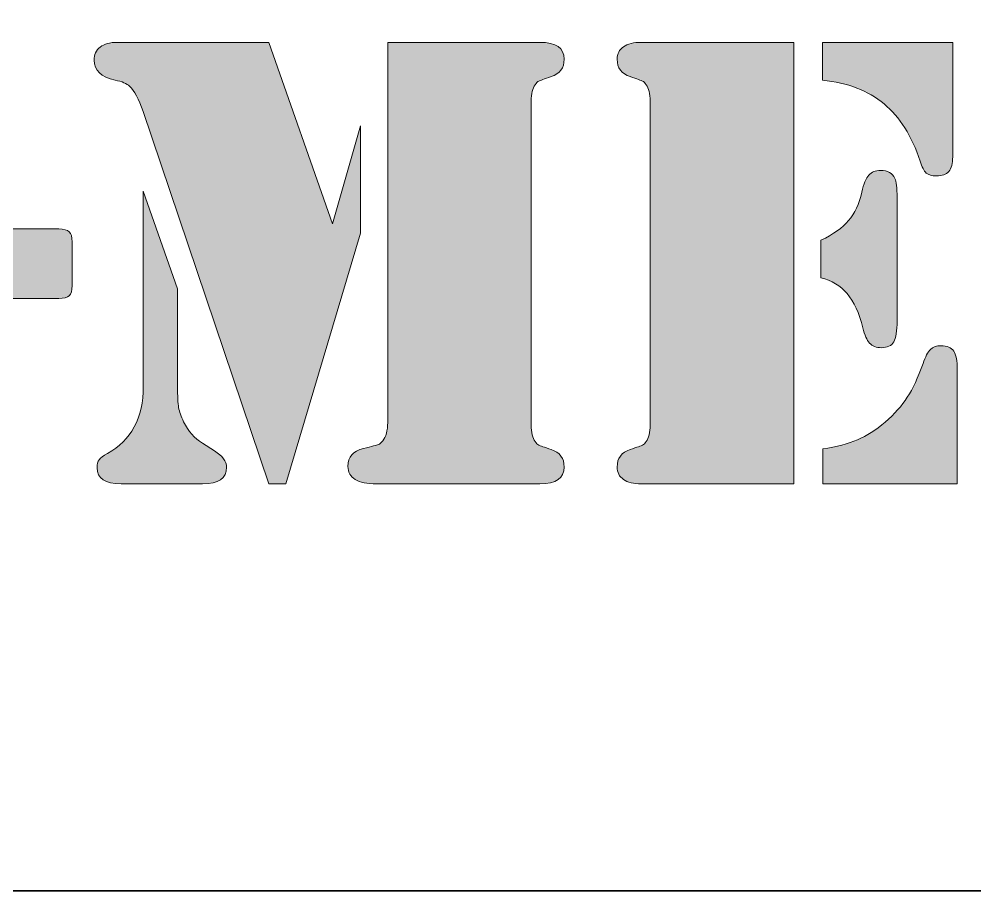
# Model space of a CAD drawing. Header units: inches. Extents: x 5 to 292, y -204 to -7.
# Drawn here: x 88.7 to 113.14, y -203.91 to -181.62 of the extents above; entities that cross this region are included whole.
import ezdxf

# ---------------------------------------------------------------- set-up
doc = ezdxf.new("R2010")
doc.units = ezdxf.units.IN
doc.header["$MEASUREMENT"] = 0
doc.layers.add('Layer 4', color=7, linetype='Continuous')
doc.layers.add('Legend', color=7, linetype='Continuous')

# ---------------------------------------------------------------- blocks, each defined once
blk = doc.blocks.new('block 3')
at = {"layer": 'Legend', "true_color": 0xffffff}
h = blk.add_hatch(color=7, dxfattribs=at)
h.dxf.hatch_style = 2
edge = h.paths.add_edge_path()
edge.add_spline(control_points=[(95.08, -182.214), (95.08, -182.214), (96.709, -186.852), (96.709, -186.852), (96.709, -186.852), (97.428, -184.347), (97.428, -184.347), (97.428, -184.347), (97.428, -187.092), (97.428, -187.092), (97.428, -187.092), (95.518, -193.5), (95.518, -193.5), (95.518, -193.5), (95.08, -193.5), (95.08, -193.5), (95.08, -193.5), (91.872, -183.983), (91.872, -183.983), (91.761, -183.664), (91.646, -183.449), (91.524, -183.338), (91.453, -183.267), (91.329, -183.214), (91.152, -183.181), (90.794, -183.104), (90.615, -182.933), (90.615, -182.669), (90.615, -182.525), (90.666, -182.414), (90.768, -182.334), (90.87, -182.254), (91.017, -182.214), (91.21, -182.214), (91.21, -182.214), (95.08, -182.214), (95.08, -182.214)], knot_values=[0, 0, 0, 0, 1, 1, 1, 2, 2, 2, 3, 3, 3, 4, 4, 4, 5, 5, 5, 6, 6, 6, 7, 7, 7, 8, 8, 8, 9, 9, 9, 10, 10, 10, 11, 11, 11, 12, 12, 12, 12], degree=3, periodic=1)
edge = h.paths.add_edge_path()
edge.add_spline(control_points=[(91.872, -186.017), (91.872, -186.017), (92.748, -188.514), (92.748, -188.514), (92.748, -188.514), (92.748, -191.003), (92.748, -191.003), (92.748, -191.257), (92.758, -191.438), (92.777, -191.549), (92.796, -191.659), (92.839, -191.78), (92.905, -191.912), (93.021, -192.155), (93.181, -192.337), (93.385, -192.458), (93.385, -192.458), (93.691, -192.657), (93.691, -192.657), (93.9, -192.783), (94.005, -192.924), (94.005, -193.078), (94.005, -193.359), (93.798, -193.5), (93.385, -193.5), (93.385, -193.5), (91.309, -193.5), (91.309, -193.5), (90.896, -193.5), (90.689, -193.362), (90.689, -193.087), (90.689, -192.998), (90.707, -192.931), (90.743, -192.884), (90.779, -192.837), (90.849, -192.783), (90.954, -192.723), (91.566, -192.392), (91.872, -191.819), (91.872, -191.003), (91.872, -191.003), (91.872, -186.017), (91.872, -186.017)], knot_values=[0, 0, 0, 0, 1, 1, 1, 2, 2, 2, 3, 3, 3, 4, 4, 4, 5, 5, 5, 6, 6, 6, 7, 7, 7, 8, 8, 8, 9, 9, 9, 10, 10, 10, 11, 11, 11, 12, 12, 12, 13, 13, 13, 14, 14, 14, 14], degree=3, periodic=1)
edge = h.paths.add_edge_path()
edge.add_spline(control_points=[(98.123, -182.214), (98.123, -182.214), (101.794, -182.214), (101.794, -182.214), (101.794, -182.214), (102.017, -182.214), (102.017, -182.214), (102.43, -182.214), (102.637, -182.357), (102.637, -182.644), (102.637, -182.87), (102.527, -183.019), (102.306, -183.09), (102.124, -183.151), (102.018, -183.188), (101.988, -183.202), (101.958, -183.216), (101.926, -183.247), (101.893, -183.297), (101.827, -183.385), (101.794, -183.526), (101.794, -183.719), (101.794, -183.719), (101.794, -191.995), (101.794, -191.995), (101.794, -192.188), (101.827, -192.329), (101.893, -192.417), (101.926, -192.466), (101.958, -192.498), (101.988, -192.512), (102.018, -192.526), (102.124, -192.563), (102.306, -192.624), (102.527, -192.695), (102.637, -192.844), (102.637, -193.07), (102.637, -193.357), (102.43, -193.5), (102.017, -193.5), (102.017, -193.5), (101.794, -193.5), (101.794, -193.5), (101.794, -193.5), (98.114, -193.5), (98.114, -193.5), (98.114, -193.5), (97.841, -193.5), (97.841, -193.5), (97.599, -193.5), (97.416, -193.463), (97.292, -193.388), (97.168, -193.314), (97.106, -193.202), (97.106, -193.054), (97.106, -192.811), (97.238, -192.659), (97.502, -192.599), (97.717, -192.544), (97.844, -192.509), (97.883, -192.495), (97.921, -192.482), (97.96, -192.45), (97.998, -192.4), (98.081, -192.301), (98.123, -192.144), (98.123, -191.929), (98.123, -191.929), (98.123, -182.214), (98.123, -182.214)], knot_values=[0, 0, 0, 0, 1, 1, 1, 2, 2, 2, 3, 3, 3, 4, 4, 4, 5, 5, 5, 6, 6, 6, 7, 7, 7, 8, 8, 8, 9, 9, 9, 10, 10, 10, 11, 11, 11, 12, 12, 12, 13, 13, 13, 14, 14, 14, 15, 15, 15, 16, 16, 16, 17, 17, 17, 18, 18, 18, 19, 19, 19, 20, 20, 20, 21, 21, 21, 22, 22, 22, 23, 23, 23, 23], degree=3, periodic=1)
h = blk.add_hatch(color=7, dxfattribs=at)
h.dxf.hatch_style = 2
edge = h.paths.add_edge_path()
edge.add_spline(control_points=[(108.507, -182.214), (108.507, -182.214), (108.507, -193.5), (108.507, -193.5), (108.507, -193.5), (104.828, -193.5), (104.828, -193.5), (104.828, -193.5), (104.613, -193.5), (104.613, -193.5), (104.415, -193.5), (104.262, -193.463), (104.154, -193.388), (104.047, -193.314), (103.993, -193.208), (103.993, -193.07), (103.993, -192.844), (104.103, -192.695), (104.324, -192.624), (104.506, -192.563), (104.612, -192.526), (104.642, -192.512), (104.672, -192.498), (104.704, -192.466), (104.737, -192.417), (104.803, -192.329), (104.836, -192.188), (104.836, -191.995), (104.836, -191.995), (104.836, -183.719), (104.836, -183.719), (104.836, -183.526), (104.803, -183.385), (104.737, -183.297), (104.704, -183.247), (104.672, -183.216), (104.642, -183.202), (104.612, -183.188), (104.506, -183.151), (104.324, -183.09), (104.103, -183.019), (103.993, -182.87), (103.993, -182.644), (103.993, -182.506), (104.047, -182.4), (104.154, -182.325), (104.262, -182.251), (104.415, -182.214), (104.613, -182.214), (104.613, -182.214), (104.828, -182.214), (104.828, -182.214), (104.828, -182.214), (108.507, -182.214), (108.507, -182.214)], knot_values=[0, 0, 0, 0, 1, 1, 1, 2, 2, 2, 3, 3, 3, 4, 4, 4, 5, 5, 5, 6, 6, 6, 7, 7, 7, 8, 8, 8, 9, 9, 9, 10, 10, 10, 11, 11, 11, 12, 12, 12, 13, 13, 13, 14, 14, 14, 15, 15, 15, 16, 16, 16, 17, 17, 17, 18, 18, 18, 18], degree=3, periodic=1)
edge = h.paths.add_edge_path()
edge.add_spline(control_points=[(109.202, -188.233), (109.202, -188.233), (109.202, -187.274), (109.202, -187.274), (109.522, -187.12), (109.759, -186.952), (109.913, -186.77), (110.067, -186.588), (110.18, -186.345), (110.252, -186.042), (110.296, -185.833), (110.354, -185.688), (110.426, -185.608), (110.497, -185.528), (110.599, -185.488), (110.732, -185.488), (110.908, -185.488), (111.029, -185.557), (111.095, -185.695), (111.134, -185.766), (111.153, -185.929), (111.153, -186.183), (111.153, -186.183), (111.153, -189.333), (111.153, -189.333), (111.153, -189.592), (111.124, -189.771), (111.066, -189.87), (111.009, -189.969), (110.902, -190.019), (110.748, -190.019), (110.621, -190.019), (110.522, -189.98), (110.45, -189.903), (110.379, -189.826), (110.321, -189.697), (110.277, -189.515), (110.183, -189.134), (110.049, -188.842), (109.876, -188.638), (109.702, -188.434), (109.478, -188.299), (109.202, -188.233)], knot_values=[0, 0, 0, 0, 1, 1, 1, 2, 2, 2, 3, 3, 3, 4, 4, 4, 5, 5, 5, 6, 6, 6, 7, 7, 7, 8, 8, 8, 9, 9, 9, 10, 10, 10, 11, 11, 11, 12, 12, 12, 13, 13, 13, 14, 14, 14, 14], degree=3, periodic=1)
edge = h.paths.add_edge_path()
edge.add_spline(control_points=[(109.243, -182.214), (109.243, -182.214), (112.575, -182.214), (112.575, -182.214), (112.575, -182.214), (112.575, -185.141), (112.575, -185.141), (112.575, -185.312), (112.542, -185.436), (112.476, -185.513), (112.41, -185.59), (112.305, -185.629), (112.162, -185.629), (112.041, -185.629), (111.953, -185.604), (111.897, -185.554), (111.842, -185.505), (111.79, -185.403), (111.74, -185.248), (111.531, -184.609), (111.224, -184.121), (110.818, -183.785), (110.413, -183.449), (109.888, -183.247), (109.243, -183.181), (109.243, -183.181), (109.243, -182.214), (109.243, -182.214)], knot_values=[0, 0, 0, 0, 1, 1, 1, 2, 2, 2, 3, 3, 3, 4, 4, 4, 5, 5, 5, 6, 6, 6, 7, 7, 7, 8, 8, 8, 9, 9, 9, 9], degree=3, periodic=1)
edge = h.paths.add_edge_path()
edge.add_spline(control_points=[(109.252, -193.5), (109.252, -193.5), (109.252, -192.607), (109.252, -192.607), (109.61, -192.552), (109.906, -192.475), (110.14, -192.376), (110.375, -192.276), (110.61, -192.125), (110.847, -191.921), (111.084, -191.717), (111.273, -191.506), (111.414, -191.288), (111.554, -191.071), (111.688, -190.782), (111.815, -190.424), (111.875, -190.248), (111.939, -190.128), (112.005, -190.065), (112.071, -190.001), (112.162, -189.969), (112.278, -189.969), (112.432, -189.969), (112.54, -190.015), (112.6, -190.106), (112.661, -190.197), (112.691, -190.355), (112.691, -190.581), (112.691, -190.581), (112.691, -193.5), (112.691, -193.5), (112.691, -193.5), (109.252, -193.5), (109.252, -193.5)], knot_values=[0, 0, 0, 0, 1, 1, 1, 2, 2, 2, 3, 3, 3, 4, 4, 4, 5, 5, 5, 6, 6, 6, 7, 7, 7, 8, 8, 8, 9, 9, 9, 10, 10, 10, 11, 11, 11, 11], degree=3, periodic=1)
h = blk.add_hatch(color=7, dxfattribs=at)
h.dxf.hatch_style = 2
edge = h.paths.add_edge_path()
edge.add_spline(control_points=[(90.053, -187.315), (90.053, -187.315), (90.053, -188.432), (90.053, -188.432), (90.053, -188.558), (90.028, -188.645), (89.978, -188.692), (89.929, -188.739), (89.841, -188.762), (89.714, -188.762), (89.714, -188.762), (86.158, -188.762), (86.158, -188.762), (86.032, -188.762), (85.943, -188.739), (85.894, -188.692), (85.844, -188.645), (85.819, -188.558), (85.819, -188.432), (85.819, -188.432), (85.819, -187.315), (85.819, -187.315), (85.819, -187.189), (85.844, -187.102), (85.894, -187.055), (85.943, -187.008), (86.032, -186.985), (86.158, -186.985), (86.158, -186.985), (89.714, -186.985), (89.714, -186.985), (89.841, -186.985), (89.929, -187.008), (89.978, -187.055), (90.028, -187.102), (90.053, -187.189), (90.053, -187.315)], knot_values=[0, 0, 0, 0, 1, 1, 1, 2, 2, 2, 3, 3, 3, 4, 4, 4, 5, 5, 5, 6, 6, 6, 7, 7, 7, 8, 8, 8, 9, 9, 9, 10, 10, 10, 11, 11, 11, 12, 12, 12, 12], degree=3, periodic=1)
at = {"layer": 'Legend', "lineweight": 0}
for points, knots in [([(95.08, -182.214), (95.08, -182.214), (96.709, -186.852), (96.709, -186.852), (96.709, -186.852), (97.428, -184.347), (97.428, -184.347), (97.428, -184.347), (97.428, -187.092), (97.428, -187.092), (97.428, -187.092), (95.518, -193.5), (95.518, -193.5), (95.518, -193.5), (95.08, -193.5), (95.08, -193.5), (95.08, -193.5), (91.872, -183.983), (91.872, -183.983), (91.761, -183.664), (91.646, -183.449), (91.524, -183.338), (91.453, -183.267), (91.329, -183.214), (91.152, -183.181), (90.794, -183.104), (90.615, -182.933), (90.615, -182.669), (90.615, -182.525), (90.666, -182.414), (90.768, -182.334), (90.87, -182.254), (91.017, -182.214), (91.21, -182.214), (91.21, -182.214), (95.08, -182.214), (95.08, -182.214)], [0, 0, 0, 0, 1, 1, 1, 2, 2, 2, 3, 3, 3, 4, 4, 4, 5, 5, 5, 6, 6, 6, 7, 7, 7, 8, 8, 8, 9, 9, 9, 10, 10, 10, 11, 11, 11, 12, 12, 12, 12]), ([(98.123, -182.214), (98.123, -182.214), (101.794, -182.214), (101.794, -182.214), (101.794, -182.214), (102.017, -182.214), (102.017, -182.214), (102.43, -182.214), (102.637, -182.357), (102.637, -182.644), (102.637, -182.87), (102.527, -183.019), (102.306, -183.09), (102.124, -183.151), (102.018, -183.188), (101.988, -183.202), (101.958, -183.216), (101.926, -183.247), (101.893, -183.297), (101.827, -183.385), (101.794, -183.526), (101.794, -183.719), (101.794, -183.719), (101.794, -191.995), (101.794, -191.995), (101.794, -192.188), (101.827, -192.329), (101.893, -192.417), (101.926, -192.466), (101.958, -192.498), (101.988, -192.512), (102.018, -192.526), (102.124, -192.563), (102.306, -192.624), (102.527, -192.695), (102.637, -192.844), (102.637, -193.07), (102.637, -193.357), (102.43, -193.5), (102.017, -193.5), (102.017, -193.5), (101.794, -193.5), (101.794, -193.5), (101.794, -193.5), (98.114, -193.5), (98.114, -193.5), (98.114, -193.5), (97.841, -193.5), (97.841, -193.5), (97.599, -193.5), (97.416, -193.463), (97.292, -193.388), (97.168, -193.314), (97.106, -193.202), (97.106, -193.054), (97.106, -192.811), (97.238, -192.659), (97.502, -192.599), (97.717, -192.544), (97.844, -192.509), (97.883, -192.495), (97.921, -192.482), (97.96, -192.45), (97.998, -192.4), (98.081, -192.301), (98.123, -192.144), (98.123, -191.929), (98.123, -191.929), (98.123, -182.214), (98.123, -182.214)], [0, 0, 0, 0, 1, 1, 1, 2, 2, 2, 3, 3, 3, 4, 4, 4, 5, 5, 5, 6, 6, 6, 7, 7, 7, 8, 8, 8, 9, 9, 9, 10, 10, 10, 11, 11, 11, 12, 12, 12, 13, 13, 13, 14, 14, 14, 15, 15, 15, 16, 16, 16, 17, 17, 17, 18, 18, 18, 19, 19, 19, 20, 20, 20, 21, 21, 21, 22, 22, 22, 23, 23, 23, 23]), ([(108.507, -182.214), (108.507, -182.214), (108.507, -193.5), (108.507, -193.5), (108.507, -193.5), (104.828, -193.5), (104.828, -193.5), (104.828, -193.5), (104.613, -193.5), (104.613, -193.5), (104.415, -193.5), (104.262, -193.463), (104.154, -193.388), (104.047, -193.314), (103.993, -193.208), (103.993, -193.07), (103.993, -192.844), (104.103, -192.695), (104.324, -192.624), (104.506, -192.563), (104.612, -192.526), (104.642, -192.512), (104.672, -192.498), (104.704, -192.466), (104.737, -192.417), (104.803, -192.329), (104.836, -192.188), (104.836, -191.995), (104.836, -191.995), (104.836, -183.719), (104.836, -183.719), (104.836, -183.526), (104.803, -183.385), (104.737, -183.297), (104.704, -183.247), (104.672, -183.216), (104.642, -183.202), (104.612, -183.188), (104.506, -183.151), (104.324, -183.09), (104.103, -183.019), (103.993, -182.87), (103.993, -182.644), (103.993, -182.506), (104.047, -182.4), (104.154, -182.325), (104.262, -182.251), (104.415, -182.214), (104.613, -182.214), (104.613, -182.214), (104.828, -182.214), (104.828, -182.214), (104.828, -182.214), (108.507, -182.214), (108.507, -182.214)], [0, 0, 0, 0, 1, 1, 1, 2, 2, 2, 3, 3, 3, 4, 4, 4, 5, 5, 5, 6, 6, 6, 7, 7, 7, 8, 8, 8, 9, 9, 9, 10, 10, 10, 11, 11, 11, 12, 12, 12, 13, 13, 13, 14, 14, 14, 15, 15, 15, 16, 16, 16, 17, 17, 17, 18, 18, 18, 18]), ([(109.243, -182.214), (109.243, -182.214), (112.575, -182.214), (112.575, -182.214), (112.575, -182.214), (112.575, -185.141), (112.575, -185.141), (112.575, -185.312), (112.542, -185.436), (112.476, -185.513), (112.41, -185.59), (112.305, -185.629), (112.162, -185.629), (112.041, -185.629), (111.953, -185.604), (111.897, -185.554), (111.842, -185.505), (111.79, -185.403), (111.74, -185.248), (111.531, -184.609), (111.224, -184.121), (110.818, -183.785), (110.413, -183.449), (109.888, -183.247), (109.243, -183.181), (109.243, -183.181), (109.243, -182.214), (109.243, -182.214)], [0, 0, 0, 0, 1, 1, 1, 2, 2, 2, 3, 3, 3, 4, 4, 4, 5, 5, 5, 6, 6, 6, 7, 7, 7, 8, 8, 8, 9, 9, 9, 9]), ([(109.202, -188.233), (109.202, -188.233), (109.202, -187.274), (109.202, -187.274), (109.522, -187.12), (109.759, -186.952), (109.913, -186.77), (110.067, -186.588), (110.18, -186.345), (110.252, -186.042), (110.296, -185.833), (110.354, -185.688), (110.426, -185.608), (110.497, -185.528), (110.599, -185.488), (110.732, -185.488), (110.908, -185.488), (111.029, -185.557), (111.095, -185.695), (111.134, -185.766), (111.153, -185.929), (111.153, -186.183), (111.153, -186.183), (111.153, -189.333), (111.153, -189.333), (111.153, -189.592), (111.124, -189.771), (111.066, -189.87), (111.009, -189.969), (110.902, -190.019), (110.748, -190.019), (110.621, -190.019), (110.522, -189.98), (110.45, -189.903), (110.379, -189.826), (110.321, -189.697), (110.277, -189.515), (110.183, -189.134), (110.049, -188.842), (109.876, -188.638), (109.702, -188.434), (109.478, -188.299), (109.202, -188.233)], [0, 0, 0, 0, 1, 1, 1, 2, 2, 2, 3, 3, 3, 4, 4, 4, 5, 5, 5, 6, 6, 6, 7, 7, 7, 8, 8, 8, 9, 9, 9, 10, 10, 10, 11, 11, 11, 12, 12, 12, 13, 13, 13, 14, 14, 14, 14]), ([(91.872, -186.017), (91.872, -186.017), (92.748, -188.514), (92.748, -188.514), (92.748, -188.514), (92.748, -191.003), (92.748, -191.003), (92.748, -191.257), (92.758, -191.438), (92.777, -191.549), (92.796, -191.659), (92.839, -191.78), (92.905, -191.912), (93.021, -192.155), (93.181, -192.337), (93.385, -192.458), (93.385, -192.458), (93.691, -192.657), (93.691, -192.657), (93.9, -192.783), (94.005, -192.924), (94.005, -193.078), (94.005, -193.359), (93.798, -193.5), (93.385, -193.5), (93.385, -193.5), (91.309, -193.5), (91.309, -193.5), (90.896, -193.5), (90.689, -193.362), (90.689, -193.087), (90.689, -192.998), (90.707, -192.931), (90.743, -192.884), (90.779, -192.837), (90.849, -192.783), (90.954, -192.723), (91.566, -192.392), (91.872, -191.819), (91.872, -191.003), (91.872, -191.003), (91.872, -186.017), (91.872, -186.017)], [0, 0, 0, 0, 1, 1, 1, 2, 2, 2, 3, 3, 3, 4, 4, 4, 5, 5, 5, 6, 6, 6, 7, 7, 7, 8, 8, 8, 9, 9, 9, 10, 10, 10, 11, 11, 11, 12, 12, 12, 13, 13, 13, 14, 14, 14, 14]), ([(90.053, -187.315), (90.053, -187.315), (90.053, -188.432), (90.053, -188.432), (90.053, -188.558), (90.028, -188.645), (89.978, -188.692), (89.929, -188.739), (89.841, -188.762), (89.714, -188.762), (89.714, -188.762), (86.158, -188.762), (86.158, -188.762), (86.032, -188.762), (85.943, -188.739), (85.894, -188.692), (85.844, -188.645), (85.819, -188.558), (85.819, -188.432), (85.819, -188.432), (85.819, -187.315), (85.819, -187.315), (85.819, -187.189), (85.844, -187.102), (85.894, -187.055), (85.943, -187.008), (86.032, -186.985), (86.158, -186.985), (86.158, -186.985), (89.714, -186.985), (89.714, -186.985), (89.841, -186.985), (89.929, -187.008), (89.978, -187.055), (90.028, -187.102), (90.053, -187.189), (90.053, -187.315)], [0, 0, 0, 0, 1, 1, 1, 2, 2, 2, 3, 3, 3, 4, 4, 4, 5, 5, 5, 6, 6, 6, 7, 7, 7, 8, 8, 8, 9, 9, 9, 10, 10, 10, 11, 11, 11, 12, 12, 12, 12]), ([(109.252, -193.5), (109.252, -193.5), (109.252, -192.607), (109.252, -192.607), (109.61, -192.552), (109.906, -192.475), (110.14, -192.376), (110.375, -192.276), (110.61, -192.125), (110.847, -191.921), (111.084, -191.717), (111.273, -191.506), (111.414, -191.288), (111.554, -191.071), (111.688, -190.782), (111.815, -190.424), (111.875, -190.248), (111.939, -190.128), (112.005, -190.065), (112.071, -190.001), (112.162, -189.969), (112.278, -189.969), (112.432, -189.969), (112.54, -190.015), (112.6, -190.106), (112.661, -190.197), (112.691, -190.355), (112.691, -190.581), (112.691, -190.581), (112.691, -193.5), (112.691, -193.5), (112.691, -193.5), (109.252, -193.5), (109.252, -193.5)], [0, 0, 0, 0, 1, 1, 1, 2, 2, 2, 3, 3, 3, 4, 4, 4, 5, 5, 5, 6, 6, 6, 7, 7, 7, 8, 8, 8, 9, 9, 9, 10, 10, 10, 11, 11, 11, 11])]:
    blk.add_open_spline(points, degree=3, knots=knots, dxfattribs=at)

msp = doc.modelspace()

# ---------------------------------------------------------------- linework, layer by layer
at = {"layer": 'Layer 4', "color": 250, "lineweight": 35, "true_color": 0x231f20}
msp.add_open_spline([(288.219, -203.906), (288.219, -203.906), (8.819, -203.906), (8.819, -203.906), (6.491, -203.906), (4.586, -202.001), (4.586, -199.672), (4.586, -199.672), (4.586, -11.642), (4.586, -11.642), (4.586, -9.313), (6.491, -7.408), (8.819, -7.408), (8.819, -7.408), (288.219, -7.408), (288.219, -7.408), (290.547, -7.408), (292.452, -9.313), (292.452, -11.642), (292.452, -11.642), (292.452, -199.672), (292.452, -199.672), (292.452, -202.001), (290.547, -203.906), (288.219, -203.906)], degree=3, knots=[0, 0, 0, 0, 1, 1, 1, 2, 2, 2, 3, 3, 3, 4, 4, 4, 5, 5, 5, 6, 6, 6, 7, 7, 7, 8, 8, 8, 8], dxfattribs=at)

# ---------------------------------------------------------------- block references
at = {"layer": 'Legend'}
msp.add_blockref('block 3', (0, 0), dxfattribs=at)

doc.saveas('drawing.dxf')
